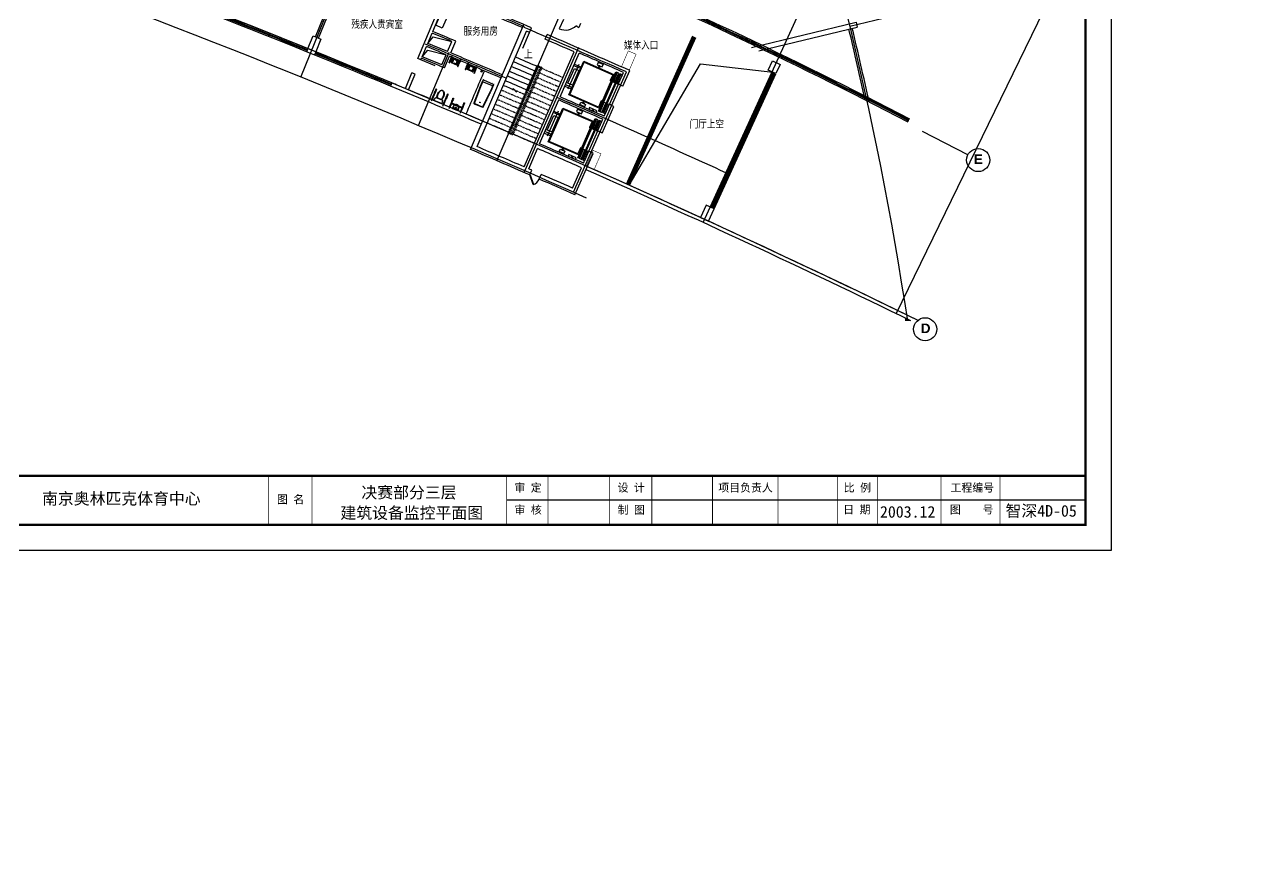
# Model space of a CAD drawing. Extents: x 23618587 to 48466785, y 42305484 to 86624613.
# Drawn here: x 24335982 to 24407137, y 43014347 to 43063849 of the extents above; entities that cross this region are included whole.
import ezdxf

# ---------------------------------------------------------------- set-up
doc = ezdxf.new("R2010")
doc.units = 0
doc.header["$MEASUREMENT"] = 0
doc.linetypes.add('HIDDEN', pattern=[9.525, 6.35, -3.175])
doc.layers.get('0').update_dxf_attribs({"linetype": 'CONTINUOUS'})
for name, color, linetype in [('AC-SF', 4, 'CONTINUOUS'), ('AC-W', 7, 'CONTINUOUS'), ('FRAME', 7, 'CONTINUOUS'), ('图框', 7, 'CONTINUOUS'), ('楼控', 1, 'CONTINUOUS'), ('设备-箱柜', 3, 'CONTINUOUS'), ('门窗', 7, 'CONTINUOUS')]:
    doc.layers.add(name, color=color, linetype=linetype)
doc.styles.add('HZ', font='txt.shx', dxfattribs={"bigfont": 'hztxt.shx'})
doc.styles.add('IDQSTYLE', font='simplex.shx', dxfattribs={"width": 0.7, "bigfont": 'hzfs1.shx'})
doc.styles.add('Q1', font='SimSun.ttf', dxfattribs={"width": 0.8, "height": 450})
doc.styles.add('T-SG-01$0$Arial', font='ARIALBD.TTF')
doc.styles.add('TK1', font='SimSun.ttf', dxfattribs={"width": 0.8, "height": 4})

# ---------------------------------------------------------------- blocks, each defined once
blk = doc.blocks.new('M100')
at = {"layer": '门窗'}
blk.add_line((0, 1000), (0, 0), dxfattribs=at)
blk = doc.blocks.new('WC-3')
for points in [[(382, 218, 0.033558), (397, 269, 0.056391), (412, 405, 0.056391), (397, 541, 0.070142), (358, 644, 0.106098), (290, 721, 0.162033), (225, 743, 0.162033), (161, 721, 0.106098), (93, 644, 0.070142), (54, 541, 0.056391), (38, 405, 0.056391), (54, 269, 0.033558), (69, 218)], [(55, 405, -0.056391), (70, 537, -0.070142), (108, 636, -0.106098), (170, 708, -0.162033), (225, 726, -0.162033), (280, 708, -0.106098), (343, 636, -0.070142), (381, 537, -0.056391), (396, 405, -0.056391), (381, 273, -0.027675), (369, 232), (81, 232, -0.027675), (70, 273, -0.056391)], [(-20, 24, 0.477064), (0, 0), (463, 0, 0.477064), (473, 12), (431, 207, 0.354037), (426, 211), (24, 211, 0.354037), (19, 207)]]:
    blk.add_lwpolyline(points, format="xyb", close=True)
blk = doc.blocks.new('13')
for p, q in [((40, 259), (40, -259)), ((70, 239), (70, -239)), ((1098, 345), (76, 299)), ((1100, 325), (105, 279)), ((1400, 325), (1100, 325)), ((1500, 345), (1102, 345)), ((1440, 285), (1440, -285)), ((1540, 305), (1540, -305)), ((76, -299), (1098, -345)), ((105, -279), (1100, -325)), ((115, -279), (1100, -325)), ((1400, -325), (1100, -325)), ((1500, -345), (1102, -345))]:
    blk.add_line(p, q)
at = {"const_width": 1.5}
for points in [[(1600, 375), (0, 375)], [(0, 375), (0, -375)], [(1600, -375), (1600, 375)], [(0, -375), (1600, -375)]]:
    blk.add_lwpolyline(points, dxfattribs=at)
for radius in [20, 16]:
    blk.add_circle((250, -11), radius)
for centre, start, end in [((80, 259), 96.20345, 180), ((110, 239), 96.63251, 180), ((1102, 305), 90, 96.20345), ((1400, 285), 0, 90), ((1500, 305), 0, 90), ((80, -259), 180, 263.79655), ((110, -239), 180, 263.36749), ((1102, -305), 263.79655, 270), ((1400, -285), 270, 0), ((1500, -305), 270, 0)]:
    blk.add_arc(centre, 40, start, end)
at = {"text_generation_flag": 2, "width": 0.8, "flags": 9}
for tag in ['XSIZE', 'YSIZE']:
    blk.add_attdef(tag, (800, 375), '', height=0.5, dxfattribs=at)
blk = doc.blocks.new('HC000426')
at = {"color": 0, "linetype": 'Continuous', "const_width": 0.3}
blk.add_lwpolyline([(5, 2.5), (-5, 2.5), (-5, -2.5), (5, -2.5)], close=True, dxfattribs=at)
at = {"color": 0, "style": 'IDQSTYLE', "width": 0.7}
blk.add_attdef('PSFHATT', (7, -2.5), '', height=2.5, dxfattribs=at)

msp = doc.modelspace()

# ---------------------------------------------------------------- linework, layer by layer
msp.add_line((24364226.53611, 43036009.86948), (24398172.51408, 43036009.86948))
at = {"const_width": 45}
for points in [[(24350266.60422, 43037449.66108), (24350266.60422, 43034543.08462)], [(24352826.61591, 43037449.66108), (24352826.61591, 43034543.08462)], [(24364226.53611, 43037449.66108), (24364226.53611, 43034543.08462)], [(24366638.47479, 43037449.66108), (24366638.47479, 43034543.08462)], [(24370253.10446, 43037449.66108), (24370253.10446, 43034543.08462)], [(24372719.97093, 43037449.66108), (24372719.97093, 43034543.08462)], [(24376271.85896, 43037449.66108), (24376271.85896, 43034543.08462)], [(24380108.10206, 43037449.66108), (24380108.10206, 43034543.08462)], [(24383606.53589, 43037449.66108), (24383606.53589, 43034543.08462)], [(24385943.76252, 43037449.66108), (24385943.76252, 43034543.08462)], [(24389652.7438, 43037449.66108), (24389652.7438, 43034543.08462)], [(24393108.30799, 43037449.66108), (24393108.30799, 43034543.08462)]]:
    msp.add_lwpolyline(points, dxfattribs=at)
at = {"layer": 'AC-SF'}
msp.add_circle((24362759.52354, 43061100.07135), 50, dxfattribs=at)
at = {"layer": 'AC-W', "color": 7, "ltscale": 1500}
for p, q in [((24352180.35836, 43060755.91683), (24372645.55084, 43111429.36546)), ((24363653.94608, 43055859.3451), (24382570.23043, 43099757.11482)), ((24375718.12608, 43052246.00535), (24395807.34869, 43096059.96585)), ((24387029.00443, 43046901.30497), (24402892.66882, 43079495.88508)), ((24384320.44892, 43063737.9324), (24386264.37092, 43064208.21663)), ((24384320.44892, 43063737.9324), (24386264.37092, 43064208.21663)), ((24359054.23366, 43057924.77231), (24360854.57906, 43062212.10906)), ((24365254.64242, 43055166.519), (24368444.19945, 43062503.18895)), ((24368125.04725, 43054018.06045), (24371235.24374, 43061061.97114)), ((24361621.90859, 43058954.57165), (24360975.87557, 43059224.09222))]:
    msp.add_line(p, q, dxfattribs=at)
at = {"layer": 'AC-W', "color": 7}
for p, q in [((24353023.82629, 43063111.44945), (24354952.38382, 43067886.7117)), ((24353209.27767, 43063036.56431), (24355137.83102, 43067811.81621)), ((24359020.323, 43061841.1514), (24360578.44427, 43065579.43425)), ((24359897.4279, 43063425.66618), (24360763.05082, 43065502.48999)), ((24362096.54961, 43056527.56528), (24365221.15024, 43063837.78916)), ((24365562.84915, 43063365.33331), (24365680.95948, 43063641.10486)), ((24378549.37514, 43062496.0899), (24384673.962, 43063977.7834)), ((24378992.04312, 43062294.52819), (24384744.50464, 43063686.1951)), ((24384673.962, 43063977.7834), (24384744.50464, 43063686.1951)), ((24350280.68416, 43063133.8546), (24350354.6731, 43063319.66535)), ((24352585.15062, 43062425.82658), (24352884.59953, 43063167.66915)), ((24352884.59953, 43063167.66915), (24353348.31964, 43062980.41927)), ((24353348.31964, 43062980.41927), (24353048.77908, 43062238.61373)), ((24359608.88692, 43062733.39158), (24359858.95577, 43063333.3629)), ((24362490.30569, 43056685.48787), (24365379.08755, 43063443.99707)), ((24366481.4779, 43062970.90327), (24366600.09015, 43063246.45931)), ((24371233.29941, 43054496.90727), (24375114.31064, 43063165.34592)), ((24371301.75821, 43054466.27408), (24375182.7631, 43063134.69856)), ((24371347.39507, 43054445.84671), (24375228.39807, 43063114.26699)), ((24371415.84421, 43054415.19894), (24375296.04235, 43063083.96095)), ((24352585.13432, 43062425.78616), (24352510.32418, 43062240.30451)), ((24353048.77908, 43062238.61373), (24352585.15062, 43062425.82658)), ((24353048.76264, 43062238.54328), (24352973.78181, 43062053.13056)), ((24359281.87382, 43061948.8137), (24359531.94266, 43062548.78502)), ((24360762.37472, 43062250.81773), (24361014.03591, 43062850.12287)), ((24360946.7763, 43062173.38352), (24361237.1546, 43062864.88946)), ((24365236.67996, 43055501.42928), (24368167.0856, 43062241.99504)), ((24359204.92956, 43061764.20714), (24359243.40169, 43061856.51042)), ((24360433.27932, 43061467.11099), (24360684.94051, 43062066.41614)), ((24360578.96379, 43061297.47599), (24360869.34209, 43061988.98193)), ((24367346.0621, 43059600.29243), (24368462.64343, 43062168.0242)), ((24368444.48078, 43061500.34678), (24367809.81495, 43060049.56764)), ((24367865.74913, 43059712.60448), (24368729.90637, 43061687.97676)), ((24367927.08575, 43059736.60781), (24368753.9097, 43061626.64014)), ((24368729.90637, 43061687.97676), (24370493.80831, 43060917.15912)), ((24368753.9097, 43061626.64014), (24370432.47169, 43060893.15578)), ((24369865.5889, 43061492.2336), (24369578.92983, 43061617.63706)), ((24379533.70974, 43061167.48361), (24379783.78761, 43061712.88352)), ((24379783.78761, 43061712.88352), (24380238.27765, 43061504.46373)), ((24380238.27765, 43061504.46373), (24379988.19977, 43060959.06382)), ((24355198.61498, 43061147.67833), (24355274.97766, 43061334.13081)), ((24358289.35253, 43060087.38907), (24358674.07383, 43061010.42187)), ((24358473.95909, 43060010.44481), (24358858.68039, 43060933.47762)), ((24366002.68801, 43061435.03663), (24365372.67056, 43059973.73486)), ((24366048.60707, 43061415.25177), (24365426.76973, 43059972.92347)), ((24366074.72989, 43061349.55029), (24365480.8689, 43059972.11209)), ((24370493.80831, 43060917.15912), (24369629.65107, 43058941.78684)), ((24370432.47169, 43060893.15578), (24370282.93695, 43060551.33514)), ((24370754.24917, 43060345.15749), (24371057.12724, 43061031.28058)), ((24371030.41979, 43060223.21572), (24371434.59399, 43061137.89775)), ((24376180.40282, 43053134.15501), (24379804.70967, 43061038.7503)), ((24376234.94442, 43053109.15072), (24379859.23819, 43061013.7175)), ((24376307.66654, 43053075.81168), (24379931.93866, 43060980.33122)), ((24376362.20814, 43053050.80739), (24379986.46085, 43060955.28461)), ((24379988.19977, 43060959.06382), (24379533.70974, 43061167.48361)), ((24357496.03939, 43060417.13571), (24357419.42119, 43060232.39358)), ((24364593.10229, 43059985.42695), (24364594.60372, 43060085.53493)), ((24364791.58194, 43059882.55813), (24364594.60372, 43060085.53493)), ((24370747.23347, 43060329.12941), (24370222.27684, 43059139.83525)), ((24364791.58194, 43059882.55813), (24364793.07979, 43059982.42765)), ((24366149.72496, 43056849.15126), (24367266.30629, 43059416.88302)), ((24369629.65107, 43058941.78684), (24367865.74913, 43059712.60448)), ((24369605.64774, 43059003.12346), (24367927.08575, 43059736.60781)), ((24369761.90706, 43059360.31578), (24369605.64774, 43059003.12346)), ((24369932.58696, 43059285.64922), (24369761.90706, 43059360.31578)), ((24361595.75025, 43058943.81401), (24360986.63341, 43059197.93341)), ((24361611.15143, 43058980.73018), (24361002.03458, 43059234.84958)), ((24361059.3198, 43058917.22792), (24361061.99448, 43058974.24599)), ((24361345.37709, 43058799.16528), (24361060.00044, 43058918.00666)), ((24361060.00044, 43058918.00666), (24361345.37709, 43058799.16528)), ((24361079.89448, 43059031.55605), (24361061.99449, 43058974.24601)), ((24361083.21587, 43058935.5531), (24361064.07724, 43058985.47018)), ((24361120.99773, 43059089.98456), (24361079.89448, 43059031.55605)), ((24361083.21587, 43058935.5531), (24361089.08708, 43058925.79163)), ((24361089.08708, 43058925.79163), (24361097.91322, 43058918.75694)), ((24361097.91322, 43058918.75694), (24361100.69191, 43058917.43619)), ((24361316.14205, 43058827.71479), (24361100.69191, 43058917.43619)), ((24361108.41978, 43059035.06882), (24361106.89234, 43059011.90732)), ((24361106.89234, 43059011.90732), (24361113.18067, 43058989.79886)), ((24361117.57873, 43059056.48974), (24361108.41978, 43059035.06882)), ((24361113.18067, 43058989.79886), (24361126.52628, 43058971.41003)), ((24361153.26697, 43059096.13967), (24361117.57873, 43059056.48974)), ((24361167.07329, 43059122.65511), (24361120.99773, 43059089.98456)), ((24361126.52628, 43058971.41003), (24361145.3195, 43058958.95882)), ((24361145.3195, 43058958.95882), (24361145.90349, 43058958.71215)), ((24361314.62616, 43058888.4498), (24361145.9035, 43058958.71215)), ((24361145.9035, 43058958.71215), (24361314.62616, 43058888.4498)), ((24361186.56304, 43059114.52412), (24361153.26697, 43059096.13967)), ((24361246.32457, 43059149.56576), (24361222.31011, 43059142.95213)), ((24361276.58184, 43059149.13832), (24361246.32457, 43059149.56576)), ((24361256.88404, 43059131.65131), (24361251.42607, 43059130.80515)), ((24361310.61176, 43059120.53331), (24361256.88404, 43059131.65131)), ((24361330.58553, 43059133.03721), (24361276.58184, 43059149.13832)), ((24361356.94158, 43059091.16649), (24361310.61176, 43059120.53331)), ((24361314.62616, 43058888.4498), (24361336.65225, 43058883.65955)), ((24361316.14205, 43058827.71479), (24361327.15509, 43058825.31966)), ((24361327.15509, 43058825.31966), (24361338.39502, 43058826.948)), ((24361375.50796, 43059098.84989), (24361330.58553, 43059133.03721)), ((24361336.65225, 43058883.65955), (24361359.13211, 43058886.91623)), ((24361338.39502, 43058826.948), (24361340.11261, 43058827.57153)), ((24361340.11261, 43058827.57153), (24361388.90589, 43058846.83755)), ((24361346.3996, 43058797.67728), (24361384.98599, 43058839.74039)), ((24361361.78539, 43059084.76399), (24361356.94158, 43059091.16649)), ((24361359.13211, 43058886.91623), (24361379.35432, 43058897.82704)), ((24361392.1883, 43059072.08011), (24361375.50796, 43059098.84989)), ((24361379.35432, 43058897.82704), (24361394.8798, 43058915.07597)), ((24361384.98599, 43058839.74039), (24361416.69229, 43058903.87672)), ((24361394.8798, 43058915.07597), (24361403.83594, 43058936.58255)), ((24361406.62157, 43058993.62848), (24361396.43494, 43059026.967)), ((24361403.83594, 43058936.58255), (24361403.9796, 43058937.22183)), ((24361403.9796, 43058937.22183), (24361406.62157, 43058993.62848)), ((24361425.32614, 43058974.72557), (24361415.38154, 43059019.06261)), ((24361416.69229, 43058903.87672), (24361425.32614, 43058974.72557)), ((24367233.00152, 43058755.92097), (24366598.29662, 43057305.15893)), ((24366654.22173, 43056968.19426), (24367518.43217, 43058943.54327)), ((24366715.559, 43056992.19594), (24367542.43385, 43058882.206)), ((24367518.43217, 43058943.54327), (24369282.31335, 43058172.67812)), ((24367542.43385, 43058882.206), (24369220.97608, 43058148.67644)), ((24368654.10943, 43058747.76952), (24368367.45374, 43058873.1807)), ((24368785.3881, 43059023.00852), (24368498.72903, 43059148.41198)), ((24369242.60416, 43058814.95903), (24369286.33674, 43058832.07324)), ((24369273.02755, 43058801.64984), (24369255.91334, 43058845.38242)), ((24369817.89717, 43057479.16964), (24370504.99332, 43059034.12909)), ((24369926.38245, 43058469.75438), (24370229.26052, 43059155.87747)), ((24369282.31335, 43058172.67812), (24368418.10291, 43056197.32912)), ((24369220.97608, 43058148.67644), (24369071.43214, 43057806.85983)), ((24369700.07923, 43058192.70385), (24369457.39795, 43057638.00071)), ((24369542.73689, 43057600.66513), (24369845.61496, 43058286.78822)), ((24369542.73689, 43057600.66513), (24369785.41818, 43058155.36827)), ((24369785.41818, 43058155.36827), (24369700.07923, 43058192.70385)), ((24369535.72267, 43057584.64158), (24369010.73402, 43056395.36156)), ((24369457.39795, 43057638.00071), (24369457.39795, 43057638.00071)), ((24369457.39795, 43057638.00071), (24369542.73689, 43057600.66513)), ((24391226.6828, 43056206.32698), (24388560.15947, 43057580.97361)), ((24365511.67848, 43055381.87597), (24366030.09124, 43056574.03714)), ((24368418.10291, 43056197.32912), (24366654.22173, 43056968.19426)), ((24368394.10123, 43056258.66638), (24366715.559, 43056992.19594)), ((24368550.37017, 43056615.8545), (24368394.10123, 43056258.66638)), ((24368721.04806, 43056541.18333), (24368550.37017, 43056615.8545)), ((24367573.84213, 43056278.57354), (24367287.18644, 43056403.98472)), ((24368031.05258, 43056070.51173), (24368074.78562, 43056087.62476)), ((24368061.47562, 43056057.20172), (24368044.36259, 43056100.93477)), ((24368221.40905, 43053866.17563), (24369292.4707, 43056290.08301)), ((24368714.87016, 43055725.26202), (24369017.74823, 43056411.38511)), ((24365575.51735, 43055026.89795), (24365695.30353, 43055301.94571)), ((24368068.73028, 43054261.53276), (24368593.71894, 43055450.81278)), ((24366125.3785, 43054787.06517), (24366245.46936, 43055061.98004)), ((24375907.65321, 43053259.19554), (24375574.2272, 43052531.99054)), ((24376362.1665, 43053050.82647), (24375907.65321, 43053259.19554)), ((24376028.7405, 43052323.62148), (24376362.1665, 43053050.82647)), ((24375574.2272, 43052531.99054), (24376028.7405, 43052323.62148))]:
    msp.add_line(p, q, dxfattribs=at)
at = {"layer": 'AC-W'}
for p, q in [((24360966.13536, 43061926.69867), (24361021.43397, 43061903.4164)), ((24361043.37959, 43061861.04278), (24360968.8956, 43061626.68407)), ((24360976.55176, 43061604.04104), (24361281.05974, 43061475.8346)), ((24361035.95704, 43061717.95158), (24361020.21987, 43061670.98988)), ((24361077.68821, 43061901.43214), (24361043.37959, 43061861.04278)), ((24361046.31415, 43061659.98489), (24361077.60656, 43061750.51304)), ((24361243.977, 43061816.12356), (24361049.96517, 43061869.93237)), ((24361064.8839, 43061844.43593), (24361054.1027, 43061818.82909)), ((24361054.1027, 43061818.82909), (24361073.04532, 43061810.85371)), ((24361092.63691, 43061747.9613), (24361060.37316, 43061653.22408)), ((24361083.82652, 43061836.46056), (24361064.8839, 43061844.43593)), ((24361423.09367, 43061756.00672), (24361077.68821, 43061901.43214)), ((24361079.10507, 43061595.37549), (24361140.20498, 43061569.65071)), ((24361145.4495, 43061567.44261), (24361140.20498, 43061569.65071)), ((24361206.54942, 43061541.71783), (24361145.4495, 43061567.44261)), ((24361418.16882, 43061715.18459), (24361243.977, 43061816.12356)), ((24361306.23195, 43061658.03178), (24361261.01735, 43061568.74723)), ((24361275.67831, 43061563.41612), (24361318.56112, 43061649.06438)), ((24361324.37796, 43061596.51825), (24361301.78586, 43061552.44266)), ((24361302.60604, 43061486.18258), (24361418.18126, 43061703.24072)), ((24361374.18531, 43061684.06529), (24361384.96651, 43061709.67214)), ((24361393.12793, 43061676.08992), (24361374.18531, 43061684.06529)), ((24361384.96651, 43061709.67214), (24361403.90913, 43061701.69676)), ((24361418.18126, 43061703.24072), (24361423.09367, 43061756.00672)), ((24361463.82283, 43061717.15823), (24361519.12144, 43061693.87596)), ((24361970.02199, 43061503.47206), (24361914.76738, 43061526.85856)), ((24361991.88411, 43061461.05864), (24362026.26882, 43061501.38324)), ((24362026.26882, 43061501.38324), (24362371.39945, 43061355.30678)), ((24361916.95834, 43061226.84079), (24361991.88411, 43061461.05864)), ((24362228.83748, 43061075.40298), (24361924.57179, 43061204.18337)), ((24361980.83687, 43061319.40165), (24361965.01117, 43061272.4697)), ((24361989.90312, 43061424.16811), (24362008.83067, 43061416.15703)), ((24361991.08466, 43061261.41553), (24362022.54772, 43061351.88452)), ((24362000.45154, 43061469.38062), (24362194.28192, 43061414.96323)), ((24362019.66014, 43061441.7435), (24362000.73259, 43061449.75458)), ((24362037.57323, 43061349.30444), (24362005.1309, 43061254.62823)), ((24362008.83067, 43061416.15703), (24362019.66014, 43061441.7435)), ((24362023.75369, 43061196.74442), (24362084.80499, 43061170.90447)), ((24362084.80499, 43061170.90447), (24362090.04534, 43061168.68649)), ((24362151.09664, 43061142.84654), (24362090.04534, 43061168.68649)), ((24362194.28192, 43061414.96323), (24362368.16421, 43061313.46976)), ((24362250.99831, 43061258.97232), (24362205.61544, 43061169.77319)), ((24362220.26632, 43061164.41444), (24362263.31056, 43061249.9817)), ((24362269.0283, 43061197.42469), (24362246.35313, 43061153.39177)), ((24362366.38755, 43061302.55014), (24362250.40325, 43061085.71031)), ((24362328.6586, 43061280.78993), (24362309.73105, 43061288.80101)), ((24362320.56052, 43061314.38748), (24362339.48807, 43061306.3764)), ((24362339.48807, 43061306.3764), (24362328.6586, 43061280.78993)), ((24362371.39945, 43061355.30678), (24362366.38755, 43061302.55014)), ((24362467.31346, 43061292.99355), (24362412.05885, 43061316.38005))]:
    msp.add_line(p, q, dxfattribs=at)
at = {"layer": 'AC-W', "color": 7, "linetype": 'HIDDEN', "ltscale": 10}
for p, q in [((24366166.55806, 43061309.95752), (24364503.74983, 43057453.13643)), ((24366212.46988, 43061290.15589), (24364549.66163, 43057433.33475)), ((24366278.17523, 43061316.26461), (24364575.77628, 43057367.61431)), ((24365372.67056, 43059973.73486), (24364300.28906, 43057486.38633)), ((24365426.76973, 43059972.92347), (24364366.00349, 43057512.51609)), ((24365480.8689, 43059972.11209), (24364411.92076, 43057492.7271))]:
    msp.add_line(p, q, dxfattribs=at)
at = {"layer": 'AC-W', "color": 7}
for points in [[(24359608.88692, 43062733.39158), (24359924.24298, 43063114.06034), (24361011.95361, 43062850.99402)], [(24359281.87382, 43061948.8137), (24359597.22987, 43062329.48246), (24360684.94051, 43062066.41614)], [(24368193.79762, 43061508.34004), (24368535.15742, 43061359.0069), (24368497.82413, 43061273.66695), (24368156.46433, 43061423.00009)], [(24371395.75571, 43054424.19464), (24375567.66302, 43061536.78986), (24379804.70967, 43061038.7503)], [(24367812.47152, 43060404.25739), (24368185.80436, 43061257.65688), (24368441.82421, 43061145.65703), (24368068.49136, 43060292.25753), (24367812.47152, 43060404.25739)], [(24369604.58067, 43058768.27283), (24370610.94324, 43061068.71153), (24370653.61322, 43061050.04489), (24369647.25064, 43058749.60619), (24369604.58067, 43058768.27283)], [(24369817.93054, 43058674.93962), (24370824.29312, 43060975.37832), (24370866.96309, 43060956.71168), (24369860.60051, 43058656.27298), (24369817.93054, 43058674.93962)], [(24370698.22378, 43061030.52931), (24370455.55743, 43060475.81964), (24370455.55743, 43060475.81964), (24370540.89738, 43060438.48635), (24370783.56373, 43060993.19602), (24370698.22378, 43061030.52931)], [(24370911.57365, 43060937.1961), (24370668.90731, 43060382.48643), (24370668.90731, 43060382.48643), (24370754.24725, 43060345.15314), (24370996.9136, 43060899.86281), (24370911.57365, 43060937.1961)], [(24367633.79836, 43060228.2408), (24367975.15815, 43060078.90766), (24368012.49144, 43060164.24761), (24367671.13164, 43060313.58075)], [(24370453.61685, 43060476.66858), (24370282.93695, 43060551.33514)], [(24366982.31858, 43058763.92098), (24367323.67436, 43058614.57865), (24367286.33877, 43058529.23971), (24366944.983, 43058678.58204)], [(24369689.92061, 43058730.93955), (24369932.58696, 43059285.64922), (24369932.58696, 43059285.64922), (24370017.92691, 43059248.31593), (24369775.26056, 43058693.60626), (24369689.92061, 43058730.93955)], [(24369903.27049, 43058637.60634), (24370145.93683, 43059192.31601), (24370145.93683, 43059192.31601), (24370231.27678, 43059154.98272), (24369988.61044, 43058600.27305), (24369903.27049, 43058637.60634)], [(24366600.96274, 43057659.8486), (24366974.31857, 43058513.23804), (24367230.3354, 43058401.2313), (24366856.97958, 43057547.84186), (24366600.96274, 43057659.8486)], [(24368393.02783, 43056023.81578), (24369399.45237, 43058324.22738), (24369442.12184, 43058305.55959), (24368435.6973, 43056005.14799), (24368393.02783, 43056023.81578)], [(24368606.37519, 43055930.47683), (24369612.79973, 43058230.88842), (24369655.4692, 43058212.22063), (24368649.04466, 43055911.80903), (24368606.37519, 43055930.47683)], [(24369486.73187, 43058286.0428), (24369244.05059, 43057731.33967), (24369244.05059, 43057731.33967), (24369329.38953, 43057694.00409), (24369572.07082, 43058248.70722), (24369486.73187, 43058286.0428)], [(24369700.07923, 43058192.70385), (24369457.39795, 43057638.00071), (24369457.39795, 43057638.00071), (24369542.73689, 43057600.66513), (24369785.41818, 43058155.36827), (24369700.07923, 43058192.70385)], [(24366422.28484, 43057483.83683), (24366763.64062, 43057334.4945), (24366800.9762, 43057419.83344), (24366459.62043, 43057569.17577)], [(24366422.28484, 43057483.83683), (24366763.64062, 43057334.4945), (24366800.9762, 43057419.83344), (24366459.62043, 43057569.17577)], [(24369242.11002, 43057732.18866), (24369071.43214, 43057806.85983)], [(24368478.36677, 43055986.4802), (24368721.04806, 43056541.18333), (24368721.04806, 43056541.18333), (24368806.387, 43056503.84775), (24368563.70572, 43055949.14462), (24368478.36677, 43055986.4802)], [(24368691.71413, 43055893.14124), (24368934.39542, 43056447.84438), (24368934.39542, 43056447.84438), (24369019.73436, 43056410.5088), (24368777.05308, 43055855.80566), (24368691.71413, 43055893.14124)]]:
    msp.add_lwpolyline(points, dxfattribs=at)
at = {"layer": 'AC-W'}
for points in [[(24360976.55176, 43061604.04104), (24360971.99778, 43061607.28116), (24360968.9392, 43061612.37765), (24360967.74493, 43061618.71581), (24360968.55903, 43061625.53116), (24360968.8956, 43061626.68407)], [(24361046.31415, 43061659.98489), (24361042.99953, 43061654.76199), (24361038.54088, 43061650.90357), (24361033.47599, 43061648.875), (24361028.41574, 43061648.92097), (24361023.97048, 43061651.03594), (24361020.67638, 43061654.96479), (24361018.93074, 43061660.23367), (24361018.94413, 43061666.20706), (24361020.21987, 43061670.98988)], [(24361035.95704, 43061717.95158), (24361051.55923, 43061749.35018), (24361074.55298, 43061774.31409), (24361102.16491, 43061789.8323), (24361138.59505, 43061799.00698), (24361138.59505, 43061799.00698)], [(24361079.10507, 43061595.37549), (24361067.72011, 43061603.47579), (24361060.07366, 43061616.21703), (24361057.088, 43061632.06243), (24361059.12323, 43061649.10079), (24361060.37316, 43061653.22408)], [(24361077.60656, 43061750.51304), (24361079.1183, 43061753.48447), (24361081.32536, 43061755.83254), (24361083.96154, 43061757.27406), (24361086.70886, 43061757.63514), (24361089.23598, 43061756.87224), (24361091.23807, 43061755.07737), (24361092.47366, 43061752.46703), (24361092.79372, 43061749.35606), (24361092.63691, 43061747.96131)], [(24361138.59505, 43061799.00698), (24361283.9284, 43061738.41259), (24361308.4589, 43061720.95936)], [(24361261.01735, 43061568.74723), (24361251.11782, 43061554.52881), (24361238.20801, 43061544.38315), (24361223.84502, 43061539.53396), (24361209.76125, 43061540.56614), (24361206.54942, 43061541.71783)], [(24361301.78586, 43061552.44266), (24361298.47499, 43061547.21684), (24361294.01878, 43061543.35396), (24361288.95473, 43061541.31996), (24361283.89362, 43061541.36016), (24361279.4459, 43061543.46972), (24361276.14804, 43061547.39418), (24361274.3978, 43061552.66021), (24361274.40629, 43061558.63263), (24361275.67831, 43061563.41612)], [(24361302.60604, 43061486.18258), (24361298.53828, 43061480.59451), (24361293.30849, 43061476.67951), (24361287.54744, 43061474.90979), (24361281.95001, 43061475.49879), (24361281.05974, 43061475.8346)], [(24361306.23195, 43061658.03178), (24361308.46628, 43061660.34199), (24361311.11534, 43061661.73454), (24361313.85961, 43061662.04148), (24361316.36808, 43061661.22579), (24361318.3382, 43061659.38585), (24361319.53235, 43061656.74358), (24361319.80648, 43061653.61769), (24361319.12754, 43061650.38519), (24361318.56112, 43061649.06438)], [(24361308.4589, 43061720.95936), (24361327.06633, 43061698.92989), (24361336.97504, 43061669.33077), (24361336.9899, 43061635.73209), (24361327.10911, 43061602.18634), (24361324.37796, 43061596.51825)], [(24361916.95834, 43061226.84079), (24361915.79131, 43061220.02822), (24361916.63369, 43061213.54992), (24361919.38389, 43061208.18728), (24361923.71019, 43061204.58709), (24361924.57179, 43061204.18337)], [(24361965.01117, 43061272.4697), (24361963.57578, 43061266.45216), (24361963.91594, 43061260.56456), (24361965.99061, 43061255.51703), (24361969.54956, 43061251.91837), (24361974.16352, 43061250.20264), (24361979.27599, 43061250.57678), (24361984.27032, 43061252.99566), (24361988.54413, 43061257.16753), (24361991.08466, 43061261.41553)], [(24362081.11267, 43061394.79243), (24362052.34801, 43061392.76054), (24362024.22647, 43061379.21546), (24362000.1399, 43061355.79092), (24361982.99352, 43061325.31226), (24361980.83687, 43061319.40165)], [(24362005.1309, 43061254.62823), (24362001.84719, 43061237.61701), (24362003.58163, 43061221.28945), (24362010.12503, 43061207.61488), (24362020.68815, 43061198.24265), (24362023.75369, 43061196.74442)], [(24362037.57323, 43061349.30444), (24362037.67022, 43061352.5169), (24362036.82037, 43061355.38648), (24362035.12619, 43061357.56707), (24362032.79201, 43061358.79565), (24362030.09938, 43061358.92403), (24362027.37306, 43061357.93674), (24362024.94189, 43061355.95286), (24362023.0991, 43061353.21167), (24362022.54772, 43061351.88452)], [(24362255.52075, 43061327.5096), (24362110.72944, 43061389.38802), (24362081.11267, 43061394.79243)], [(24362151.09664, 43061142.84654), (24362164.84221, 43061140.33827), (24362179.30577, 43061143.74603), (24362192.7428, 43061152.65877), (24362203.53259, 43061166.0015), (24362205.61544, 43061169.77319)], [(24362220.26632, 43061164.41444), (24362218.83564, 43061158.39626), (24362219.18068, 43061152.51001), (24362221.25984, 43061147.46567), (24362224.82232, 43061143.87165), (24362229.43844, 43061142.16146), (24362234.55144, 43061142.54135), (24362239.5446, 43061144.96552), (24362243.81568, 43061149.14158), (24362246.35313, 43061153.39177)], [(24362228.83748, 43061075.40298), (24362234.33571, 43061074.39967), (24362240.12113, 43061075.76277), (24362245.49594, 43061079.32787), (24362249.81186, 43061084.66497), (24362250.40325, 43061085.71031)], [(24362263.31056, 43061249.9817), (24362264.38538, 43061253.13756), (24362264.52854, 43061256.35689), (24362263.72276, 43061259.25138), (24362262.06524, 43061261.47192), (24362259.75589, 43061262.75068), (24362257.07325, 43061262.93342), (24362254.3409, 43061261.9981), (24362251.88839, 43061260.05753), (24362250.99831, 43061258.97232)], [(24362269.0283, 43061197.42469), (24362280.64537, 43061230.50555), (24362282.49583, 43061264.39486), (24362274.35648, 43061295.00507), (24362255.52075, 43061327.5096), (24362255.52075, 43061327.5096)]]:
    msp.add_lwpolyline(points, dxfattribs=at)
at = {"layer": 'AC-W', "color": 7}
for points in [[(24369597.74815, 43061660.65375), (24369518.08386, 43061478.54959), (24369804.74293, 43061353.14613), (24369884.40722, 43061535.25029)], [(24369582.51325, 43061435.70713), (24369577.29567, 43061423.78031), (24369724.33219, 43061359.4569), (24369729.54976, 43061371.38373)], [(24369605.33266, 43061303.89373), (24369617.25948, 43061298.67616), (24369667.37681, 43061413.23907), (24369655.44998, 43061418.45665)], [(24368386.27321, 43058916.19688), (24368306.60402, 43058734.09487), (24368593.25971, 43058608.68369), (24368672.9289, 43058790.78571)], [(24368371.03225, 43058691.25068), (24368365.81436, 43058679.32399), (24368512.84914, 43058614.99663), (24368518.06704, 43058626.92331)], [(24368393.84812, 43058559.43666), (24368405.7748, 43058554.21877), (24368455.89521, 43058668.78033), (24368443.96852, 43058673.99823)], [(24368479.91072, 43059105.39529), (24368559.05088, 43059286.20297), (24368845.70996, 43059160.79952), (24368766.56979, 43058979.99184)], [(24368634.24405, 43059267.96538), (24368639.46163, 43059279.8922), (24368786.49814, 43059215.5688), (24368781.28057, 43059203.64198)], [(24368741.77386, 43059329.791), (24368753.70068, 43059324.57343), (24368703.58336, 43059210.01052), (24368691.65653, 43059215.22809)], [(24369457.3855, 43058677.29167), (24369502.79322, 43058781.08892), (24369071.55539, 43058969.74059), (24369026.14768, 43058865.94334)], [(24367268.36696, 43056360.96854), (24367347.512, 43056541.77409), (24367634.16769, 43056416.36291), (24367555.02266, 43056235.55736)], [(24367422.70468, 43056523.53447), (24367427.92257, 43056535.46115), (24367574.95735, 43056471.13379), (24367569.73946, 43056459.2071)], [(24367530.23614, 43056585.35719), (24367542.16283, 43056580.1393), (24367492.04242, 43056465.57774), (24367480.11574, 43056470.79563)], [(24368245.83022, 43055932.83859), (24368291.24073, 43056036.63461), (24367860.00798, 43056225.2979), (24367814.59747, 43056121.50188)], [(24365575.51735, 43055026.89795), (24365603.89895, 43055036.61828), (24365798.30556, 43054468.9863), (24365769.92396, 43054459.26597)]]:
    msp.add_lwpolyline(points, close=True, dxfattribs=at)
for centre, radius in [((24360015.44867, 43059851.08988), 20.02529), ((24360698.90503, 43059563.3355), 20.02529), ((24361091.53531, 43059501.10998), 20), ((24361253.35176, 43058980.24424), 16.17404), ((24361737.41938, 43059231.23267), 20), ((24369264.47045, 43058823.51613), 23.48103), ((24391826.65055, 43055897.03149), 675), ((24368052.9191, 43056079.06824), 23.48103), ((24388722.12316, 43045994.08983), 675)]:
    msp.add_circle(centre, radius, dxfattribs=at)
for centre, radius, start, end in [((24148759.7883, 42835660.74182), 530172.67138, 79.4743453433, 79.4743453433), ((24148766.30591, 42835659.45113), 530172.67138, 78.1227654299, 78.1227654299), ((24148779.34207, 42835656.52904), 530172.67138, 76.2090487924, 76.2090487924), ((24149392.33084, 42558636.58886), 543022.67139, 67.4747226661, 72.5013230123), ((24250890.41863, 42794716.25293), 297029.735, 62.5468404092, 71.5223058009), ((24250691.48308, 42794327.48488), 297341.43767, 62.5472841683, 71.5346819942), ((24250770.98911, 42794482.85935), 297216.90584, 62.5471069108, 71.5297302477), ((24250884.36258, 42794704.23545), 296843.19215, 62.5467504605, 71.5233762093), ((24149392.33084, 42558636.58887), 543222.67138, 67.4747226661, 70.6216018835), ((24149392.33084, 42558636.58887), 543097.67138, 68.0343494821, 69.3015712888), ((24149392.33084, 42558636.58887), 543147.67138, 68.0343494821, 69.3015712888), ((24149392.33084, 42558636.58887), 549172.67138, 66.867171744, 67.2587969148), ((24149392.33084, 42558636.58887), 549372.67138, 66.8150100008, 67.2587969148), ((24189928.2488, 43016709.50978), 200100, 12.290339522, 13.5570496365), ((24149392.33084, 42558636.58887), 546822.67138, 67.2318897689, 67.3630707016), ((24149392.33084, 42558636.58887), 546922.67138, 67.2109357943, 67.3630707016), ((24149392.33084, 42558636.58887), 549072.67138, 66.8150100008, 66.8358686184), ((24149392.33084, 42558636.58887), 549072.67138, 66.5190536934, 66.7106884016), ((24149392.33084, 42558636.58887), 549372.67138, 66.1606110237, 66.7106884016), ((24189928.2488, 43016709.50978), 199900, 12.3343705651, 13.5570066646), ((24149392.33084, 42558636.58887), 545972.67138, 67.2319060815, 67.3630668588), ((24149392.33084, 42558636.58887), 546172.67138, 67.2319022387, 67.3630707016), ((24149392.33084, 42558636.58887), 543097.67138, 67.4747226661, 67.9816124645), ((24149392.33084, 42558636.58887), 543147.67138, 67.4747226661, 67.9816124645), ((24149392.33084, 42558636.58887), 545122.67138, 67.3630504953, 67.3840717379), ((24149392.33084, 42558636.58887), 545222.67138, 67.2109031301, 67.363052423), ((24149392.33084, 42558636.58887), 545322.67138, 67.2319185902, 67.3630543501), ((24149392.33084, 42558636.58887), 545972.67138, 66.8672328935, 67.2109175658), ((24149392.33084, 42558636.58887), 546172.67138, 66.8672290507, 67.2109214087), ((24149392.33084, 42558636.58887), 547122.67138, 66.6931725091, 66.8357883511), ((24149392.33084, 42558636.58887), 547422.67138, 66.6931639006, 66.8357883511), ((24149392.33084, 42558636.58887), 549122.67138, 66.1921396337, 66.4876934302), ((24149392.33084, 42558636.58887), 544222.67138, 67.3630331135, 67.3840717379), ((24866566.73208, 42845233.11627), 547972.67138, 156.7974012805, 157.0850978952), ((24149392.33084, 42558636.58887), 546222.67138, 66.6931983914, 66.8357883511), ((24149392.33084, 42558636.58887), 546522.67138, 66.6931897545, 66.8357883511), ((24149392.33084, 42558636.58887), 546822.67138, 66.6931811271, 66.8357883511), ((24149392.33084, 42558636.58887), 546822.67138, 66.6827031818, 66.6879421544), ((24149392.33084, 42558636.58887), 547122.67138, 66.6827003091, 66.6879364091), ((24149392.33084, 42558636.58887), 547472.67138, 66.6879297142, 66.6931624668), ((24149392.33084, 42558636.58887), 547122.67138, 66.6669920093, 66.6722281093), ((24149392.33084, 42558636.58886), 543022.67139, 66.8672899041, 67.4747226661), ((24149392.33084, 42558636.58887), 543222.67138, 67.3841085004, 67.4747226659), ((24360092.84527, 43060035.50724), 20, 337.2225324993, 157.2225324993), ((24149392.33084, 42558636.58887), 545622.67138, 66.7590476422, 66.8357883511), ((24149392.33084, 42558636.58887), 545922.67138, 66.6932070378, 66.8357883511), ((24149392.33084, 42558636.58887), 546222.67138, 66.6827089365, 66.6879536639), ((24149392.33084, 42558636.58887), 546522.67138, 66.6827060576, 66.687947906), ((24149392.33084, 42558636.58887), 546222.67138, 66.6669747545, 66.6722194818), ((24149392.33084, 42558636.58887), 546522.67138, 66.6669805124, 66.6722223608), ((24149392.33084, 42558636.58887), 546822.67138, 66.666986264, 66.6722252366), ((24149392.33084, 42558636.58887), 548372.67138, 66.1606110237, 66.1921539042), ((24149392.33084, 42558636.58887), 543222.67138, 66.8672860194, 67.3630137328), ((24860233.38374, 42850027.1895), 542462.67138, 157.2225324985, 157.2911890815), ((24860233.38374, 42850027.1895), 542422.67138, 157.2225324985, 157.2911890815), ((24360015.44867, 43059851.08988), 40.02529, 97.2209232575, 217.2663919422), ((24360015.44867, 43059851.08988), 40.02529, 277.2245853169, 37.2627298828), ((23861040.26408, 43270715.6366), 542422.67138, 337.0438839072, 337.1125404902), ((23861040.26408, 43270715.6366), 542462.67138, 337.0438839072, 337.1125404902), ((24360698.90503, 43059563.3355), 40.02529, 97.0723431059, 217.1104876718), ((24360698.90503, 43059563.3355), 40.02529, 277.0686810465, 37.1141497312), ((24360776.72346, 43059747.57527), 20, 337.1125404894, 157.1125404894), ((24862641.43697, 42849932.63617), 543592.67138, 157.322792782, 157.3808103142), ((24862641.43697, 42849932.63617), 543552.67138, 157.322792782, 157.3523267369), ((24149392.33084, 42558636.58887), 545322.67138, 66.6827175924, 66.6879709757), ((24149392.33084, 42558636.58887), 545322.67138, 66.6669574427, 66.6722108259), ((24149392.33084, 42558636.58887), 545922.67138, 66.6827118186, 66.6879594282), ((24149392.33084, 42558636.58887), 545622.67138, 66.6669632196, 66.6722137144), ((24149392.33084, 42558636.58887), 545922.67138, 66.6669689902, 66.6722165997), ((24149392.33084, 42558636.58887), 546122.67138, 66.1921969508, 66.4876361131), ((24149392.33084, 42558636.58887), 546322.67138, 66.1921931101, 66.4876934302), ((24862641.43697, 42849932.63617), 543552.67138, 157.3565431298, 157.3808095379), ((24360994.33365, 43059216.39163), 20, 67.3533808352, 247.3554890314), ((24862641.43697, 42849932.63617), 542892.67138, 157.3565456919, 157.3807967232), ((24862641.43697, 42849932.63617), 542852.67138, 157.322792782, 157.3807959454), ((24361603.4505, 43058962.27223), 20, 247.3544349333, 67.3544349333), ((24862641.43697, 42849932.63617), 542892.67138, 157.322792782, 157.3523241745), ((24149392.33084, 42558636.58887), 547072.67138, 66.1606110237, 66.1921787324), ((24149392.33084, 42558636.58887), 544422.67138, 66.6827262769, 66.6879883447), ((24149392.33084, 42558636.58887), 544422.67138, 66.6669400736, 66.6722021414), ((24149392.33084, 42558636.58887), 545372.67138, 66.1606110237, 66.1922113786), ((24149392.33084, 42558636.58887), 541422.67138, 66.4663694472, 66.867321085), ((24149392.33084, 42558636.58887), 541722.67138, 66.519266064, 66.8355854575), ((24149392.33084, 42558636.58887), 543022.67138, 66.1922568438, 66.4875762201), ((24149392.33084, 42558636.58887), 543322.67138, 66.1922510179, 66.4875820461), ((24149392.33084, 42558636.58887), 544072.67138, 66.1606110237, 66.192236481), ((24149392.33084, 42558636.58887), 541722.67138, 66.4663694472, 66.4875508997), ((24149392.33084, 42558636.58887), 543022.67138, 63.946868005, 66.1606110237), ((24149392.33084, 42558636.58887), 543222.67138, 63.9037521028, 66.1606110237), ((24149392.33084, 42558636.58887), 543222.67138, 63.9037521029, 66.1606110237), ((24365575.51735, 43055026.89795), 600, 288.9056683874, 336.4346279604), ((24149392.33084, 42558636.58887), 541422.67138, 66.1606110237, 66.4028864736), ((24149392.33084, 42558636.58887), 541722.67138, 66.1922821642, 66.4028864736), ((24189928.2488, 43016709.50978), 199900, 8.5650859154, 8.6096438713), ((24189928.2488, 43016709.50978), 199975, 8.5618494762, 8.594804242), ((24189928.2488, 43016709.50978), 200025, 8.5596932136, 8.5849158534), ((24189928.2488, 43016709.50978), 200100, 8.5564608632, 8.5700903087)]:
    msp.add_arc(centre, radius, start, end, dxfattribs=at)
at = {"layer": 'AC-W', "color": 7, "ltscale": 1500}
for centre, radius, start, end in [((24189928.2488, 43016709.50978), 200000, 8.5607712086, 29.6), ((24149392.33084, 42558636.58887), 543222.67138, 63.9037521028, 74.1419663262), ((24149392.33084, 42558636.58887), 549272.67138, 66.8567386357, 71.9784116443), ((24149392.33084, 42558636.58887), 541522.67138, 66.0871772478, 74.0908653853), ((24149392.33084, 42558636.58887), 549222.67138, 66.1764318625, 66.8567386357), ((24149392.33084, 42558636.58887), 546072.67138, 66.8357539632, 67.3735611165), ((24860233.38374, 42850027.1895), 542442.67138, 157.2204199894, 157.301751632), ((23861040.26408, 43270715.6366), 542442.67138, 337.0333213567, 337.1146529993), ((24862641.43697, 42849932.63617), 543572.67138, 157.3206846631, 157.3913505184), ((24149392.33084, 42558636.58887), 546222.67138, 65.3679804354, 66.4981274886), ((24149392.33084, 42558636.58887), 546222.67138, 66.1764318625, 66.4981274886), ((24862641.43697, 42849932.63617), 542872.67138, 157.3206819454, 157.3913505184)]:
    msp.add_arc(centre, radius, start, end, dxfattribs=at)
at = {"layer": 'AC-W'}
for centre, radius, start, end in [((24360865.75088, 43061611.41137), 20, 157.1200067666, 337.1200067667), ((23861599.31772, 43272304.39647), 541882.67138, 337.1199558941, 337.1548483374), ((23861599.31772, 43272304.39647), 541922.67138, 337.1199594052, 337.1548492735), ((24360970.01574, 43061935.9151), 10, 157.1559054687, 247.1675364957), ((23861599.31772, 43272304.39647), 541862.67138, 337.1559054685, 337.156957955), ((24361025.31435, 43061912.63283), 10, 247.1675364957, 337.155906756), ((23861599.31772, 43272304.39647), 541942.67138, 337.1559067558, 337.156957955), ((23861599.31772, 43272304.39647), 542422.67138, 337.1200032621, 337.154860968), ((23861599.31772, 43272304.39647), 542462.67138, 337.1200067673, 337.1548619026), ((24361467.70321, 43061726.37466), 10, 157.1559170476, 247.1675364956), ((23861599.31772, 43272304.39647), 542402.67138, 337.1559170478, 337.156957955), ((24361523.00182, 43061703.09239), 10, 247.1675364956, 337.1559183326), ((23861599.31772, 43272304.39647), 542482.67138, 337.1559183323, 337.156957955), ((24861530.10084, 42850195.08134), 542462.67138, 157.0721740154, 157.1070291513), ((24861530.10084, 42850195.08134), 542422.67138, 157.07217495, 157.1070326563), ((24361918.66513, 43061536.06766), 10, 157.0711175853, 247.0594994224), ((24861530.10084, 42850195.08134), 542482.67138, 157.070077964, 157.0711175851), ((24361973.91974, 43061512.68116), 10, 247.0594994223, 337.0711188703), ((24861530.10084, 42850195.08134), 542402.67138, 157.070077964, 157.0711188702), ((24361363.26434, 43061401.45814), 20, 157.1200067666, 337.1200067667), ((24361813.93701, 43061211.21185), 20, 157.1070291513, 337.1070291513), ((24362311.4029, 43061001.14594), 20, 157.1070291513, 337.1070291513), ((24861530.10084, 42850195.08134), 541922.67138, 157.072186645, 157.1070765124), ((24861530.10084, 42850195.08134), 541882.67138, 157.0721875815, 157.1070800244), ((24362415.9566, 43061325.58915), 10, 157.0711291619, 247.0594994223), ((24861530.10084, 42850195.08134), 541942.67138, 157.070077964, 157.0711291618), ((24362471.21121, 43061302.20265), 10, 247.0594994222, 337.0711304493), ((24861530.10084, 42850195.08134), 541862.67138, 157.070077964, 157.0711304495)]:
    msp.add_arc(centre, radius, start, end, dxfattribs=at)
at = {"layer": 'AC-W', "ltscale": 1000}
for centre, radius, start, end in [((23861599.31772, 43272304.39647), 541902.67138, 337.1178921518, 337.1675364964), ((23861599.31772, 43272304.39647), 542442.67138, 337.1178942572, 337.1675364964), ((24861530.10084, 42850195.08134), 542442.67138, 157.0594994223, 157.1091416613), ((24861530.10084, 42850195.08134), 541902.67138, 157.0594994223, 157.1091437664)]:
    msp.add_arc(centre, radius, start, end, dxfattribs=at)
at = {"layer": 'AC-W', "color": 7, "linetype": 'HIDDEN', "ltscale": 10}
for radius, start, end in [(547422.67138, 66.6669977483, 66.6879306701), (547472.67138, 66.6617659516, 66.6879297142), (547122.67138, 66.5191400673, 66.6617559092), (547422.67138, 66.5191400673, 66.6617645177), (546222.67138, 66.5191400673, 66.661730027), (546522.67138, 66.5191400673, 66.6617386639), (546822.67138, 66.5191400673, 66.6617472913), (544722.67138, 66.6932417185, 66.8357883511), (545022.67138, 66.693233034, 66.8357883511), (545322.67138, 66.6932243591, 66.8357883511), (545622.67138, 66.6932156937, 66.7590476422), (545622.67138, 66.6827147039, 66.6879651988), (545322.67138, 66.5191400673, 66.6617127247), (545622.67138, 66.5191400673, 66.6617127247), (545922.67138, 66.5191400673, 66.6617213806), (544122.67138, 66.6932591163, 66.8357883511), (544422.67138, 66.6932504126, 66.8357883511), (544722.67138, 66.6827233789, 66.6879825487), (545022.67138, 66.6827204841, 66.687976759), (544722.67138, 66.6669458697, 66.6722050395), (544722.67138, 66.5191400673, 66.6616866998), (545022.67138, 66.6669516594, 66.6722079343), (545022.67138, 66.5191400673, 66.6616953843), (543222.67138, 66.6932852849, 66.8356438678), (543522.67138, 66.6932765524, 66.8357883511), (543822.67138, 66.6932678295, 66.8357883511), (543822.67138, 66.6827320826, 66.687999956), (544122.67138, 66.6827291781, 66.6879941472), (543822.67138, 66.6669284624, 66.6721963358), (543822.67138, 66.5191400673, 66.6616605888), (544122.67138, 66.6669342712, 66.6721992402), (544122.67138, 66.5191400673, 66.6616693021), (544422.67138, 66.5191400673, 66.6616780058), (543172.67138, 66.6616416771, 66.6932867413), (543222.67138, 66.6669168254, 66.6880115929), (543522.67138, 66.6827349902, 66.6880057713), (543222.67138, 66.5192845506, 66.6616431334), (543522.67138, 66.6669226471, 66.6721934282), (543522.67138, 66.5191400673, 66.6616518659)]:
    msp.add_arc((24149392.33084, 42558636.58887), radius, start, end, dxfattribs=at)
at = {"layer": 'AC-W', "color": 7}
msp.add_point((24361253.35176, 43058980.24424), dxfattribs=at)
at = {"layer": 'FRAME'}
msp.add_lwpolyline([(24221262.63462, 43033036.28865), (24221262.63462, 43159186.28865), (24399612.63462, 43159186.28865), (24399612.63462, 43033036.28865)], close=True, dxfattribs=at)
at = {"layer": 'FRAME', "const_width": 135}
msp.add_lwpolyline([(24225012.63462, 43034536.28865), (24225012.63462, 43157686.28865), (24398112.63462, 43157686.28865), (24398112.63462, 43034536.28865)], close=True, dxfattribs=at)
msp.add_lwpolyline([(24398132.79333, 43037408.25546), (24312032.79333, 43037408.25546)], dxfattribs=at)
at = {"layer": '楼控'}
for p, q in [((24367540.85231, 43064135.7195), (24367302.15075, 43063585.24556)), ((24368552.96237, 43063890.14405), (24368455.83601, 43063659.78245))]:
    msp.add_line(p, q, dxfattribs=at)
at = {"layer": '楼控', "color": 3}
msp.add_lwpolyline([(24360758.04346, 43064330.70669), (24360441.94351, 43063626.6242), (24360066.45896, 43063795.19912), (24360382.55891, 43064499.2816)], close=True, dxfattribs=at)
at = {"layer": '楼控'}
for centre, radius, start, end in [((24367660.20309, 43064410.95648), 900, 246.5570385298, 315.4761831617), ((24368601.52555, 43064005.32486), 375, 216.9565589076, 247.1384643236)]:
    msp.add_arc(centre, radius, start, end, dxfattribs=at)

# ---------------------------------------------------------------- block references
at = {"layer": 'AC-W', "color": 7}
for name, p, xscale, rotation in [('M100', (24365562.34743, 43063365.54927), -1, 156.6480954419958), ('WC-3', (24360397.3599, 43059206.15685), -0.9999999999999997, 337.6438060447041)]:
    msp.add_blockref(name, p, dxfattribs=dict(at, xscale=xscale, rotation=rotation))
at = {"layer": 'AC-W', "color": 7, "xscale": 0.9, "yscale": 0.9, "zscale": 0.9, "rotation": 247.2208498002949}
msp.add_blockref('M100', (24359204.92956, 43061764.20714), dxfattribs=at)
at = {"layer": 'AC-W', "color": 7, "rotation": 66.88599079356828}
msp.add_blockref('13', (24362549.79073, 43059052.31252), dxfattribs=at)
at = {"layer": '设备-箱柜', "color": 142, "xscale": 100, "yscale": 100, "zscale": 100, "rotation": 66.68798043579055}
for p in [(24371373.3147, 43061733.29254), (24369315.25924, 43055907.49463)]:
    msp.add_blockref('HC000426', p, dxfattribs=at)

# ---------------------------------------------------------------- texts
at = {"char_height": 468.5625, "attachment_point": 1, "style": 'HZ'}
for s, insert in [('\\f宋体|b0|i0|c134|p34;审 定', (24364676.92792, 43036949.21495)), ('\\f宋体|b0|i0|c134|p34;设 计', (24370715.79583, 43036949.21495)), ('\\f宋体|b0|i0|c134|p34;项目负责人', (24376607.68903, 43036949.21495)), ('\\f宋体|b0|i0|c134|p34;比 例', (24383957.13253, 43036949.21495)), ('\\f宋体|b0|i0|c134|p34;工程编号', (24390204.7347, 43036949.21495)), ('\\f宋体|b0|i0|c134|p34;图 名', (24350773.67563, 43036263.16923)), ('\\f宋体|b0|i0|c134|p34;审 核', (24364676.92792, 43035653.35058)), ('\\f宋体|b0|i0|c134|p34;制 图', (24370715.79583, 43035653.35058)), ('\\f宋体|b0|i0|c134|p34;日 期', (24383922.56228, 43035665.54234)), ('\\f宋体|b0|i0|c134|p34;图    号', (24390170.16445, 43035665.54234))]:
    msp.add_mtext(s, dxfattribs=dict(at, insert=insert))
at = {"layer": 'AC-W', "color": 7, "style": 'Q1', "width": 0.8}
for s, p in [('残疾人贵宾室', (24355125.19568, 43063634.73626)), ('服务用房', (24361696.89003, 43063234.83367)), ('媒体入口', (24371082.87722, 43062407.01437)), ('上', (24365236.56092, 43061886.08752)), ('门厅上空', (24374935.48782, 43057796.27789))]:
    msp.add_text(s, height=450, dxfattribs=at).set_placement(p)
at = {"layer": 'AC-W', "color": 7, "style": 'T-SG-01$0$Arial'}
for s, p in [('E', (24391571.86203, 43055668.49197)), ('D', (24388467.33465, 43045765.55031))]:
    msp.add_text(s, height=562.5, dxfattribs=at).set_placement(p)
at = {"layer": '图框', "color": 0, "style": 'TK1'}
for s, p in [('决赛部分三层', (24355719.85479, 43036094.92916)), ('南京奥林匹克体育中心', (24337022.98017, 43035735.41149)), ('建筑设备监控平面图', (24354487.88381, 43034899.15288)), ('2003.12', (24386077.97569, 43034960.40899)), ('智深4D-05', (24393428.69764, 43035018.18047))]:
    msp.add_text(s, height=680.4, dxfattribs=at).set_placement(p)

doc.saveas('drawing.dxf')
